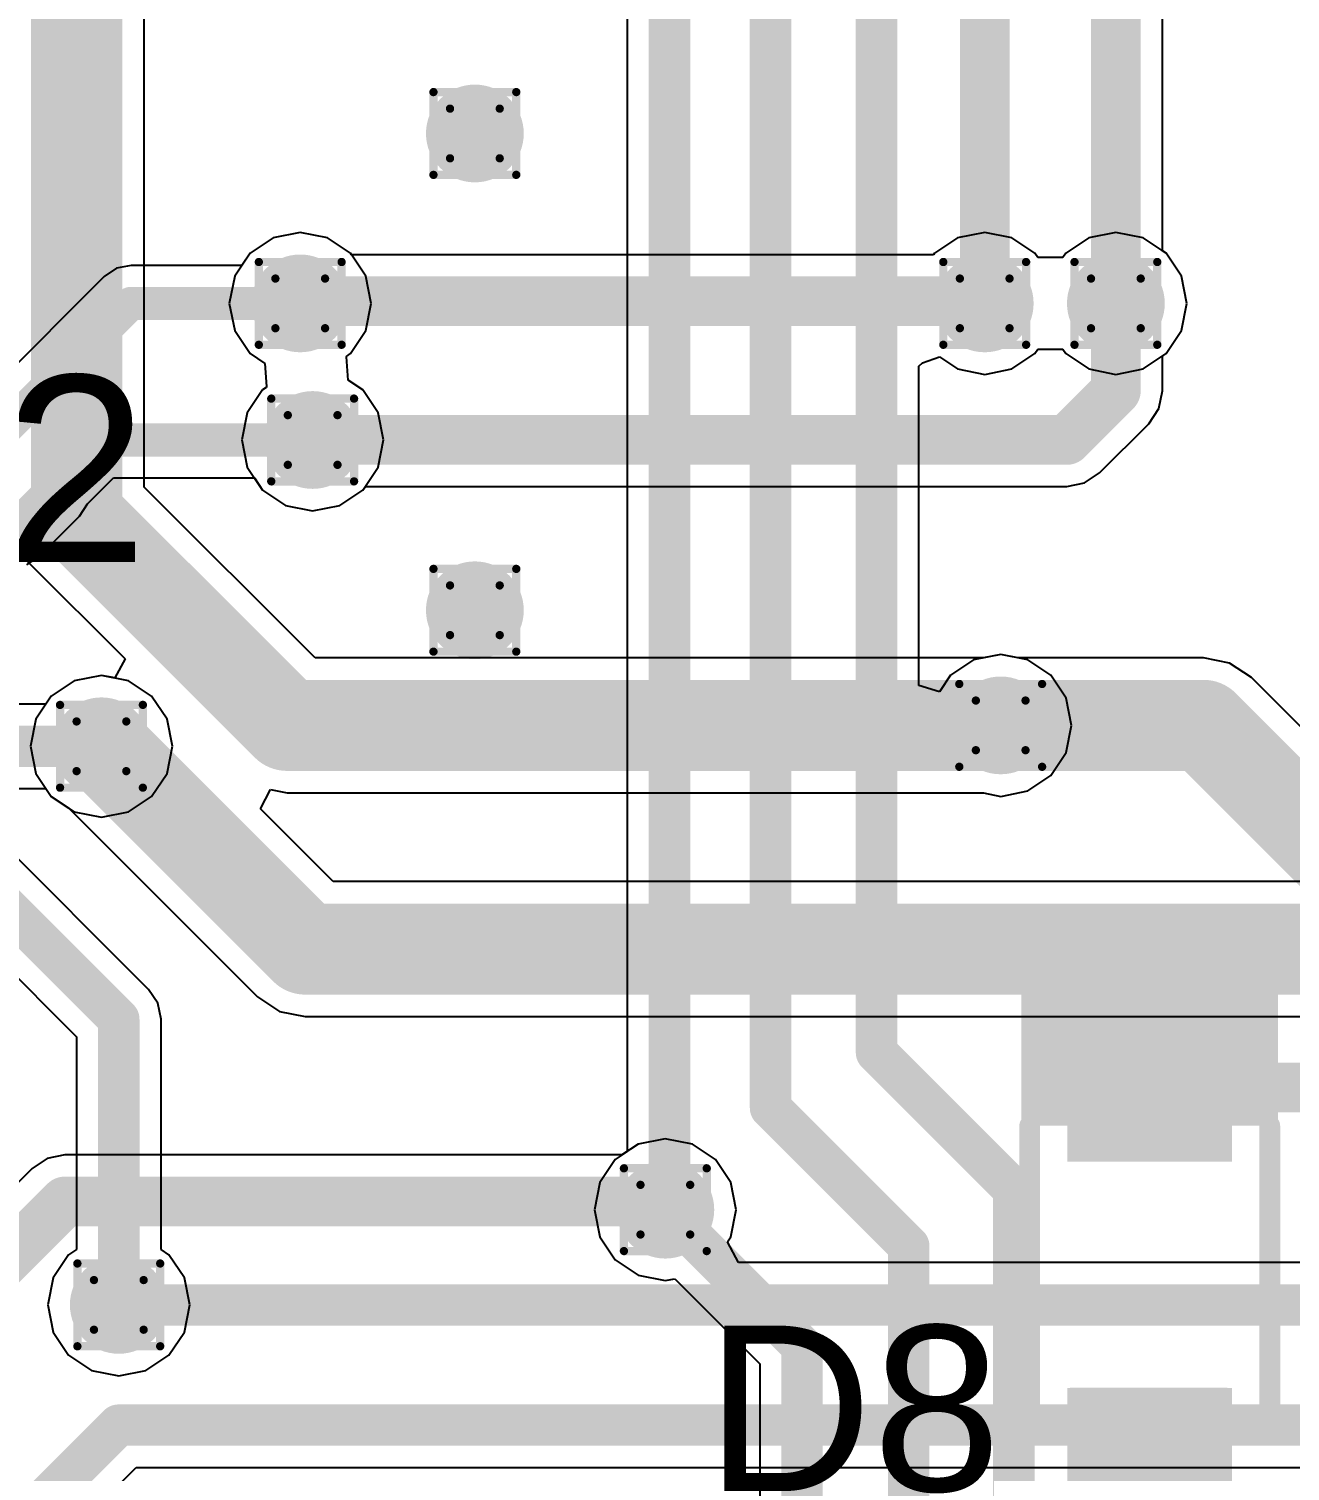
# Model space of a CAD drawing. Header units: inches. Extents: x -0.3 to 9.9, y -0.4 to 5.
# Drawn here: x 3.4143 to 3.7189, y 0.8498 to 1.1983 of the extents above; entities that cross this region are included whole.
import ezdxf

# ---------------------------------------------------------------- set-up
doc = ezdxf.new("R2010")
doc.units = ezdxf.units.IN
doc.header["$MEASUREMENT"] = 0
for name, color, linetype in [('Bottom Layer', 5, 'Continuous'), ('Bottom Solder', 6, 'Continuous'), ('Drill Drawing', 1, 'Continuous'), ('Top Layer', 1, 'Continuous'), ('Top Overlay', 2, 'Continuous'), ('Top Paste', 8, 'Continuous'), ('Top Solder', 216, 'Continuous'), ('Via Holes', 16, 'Continuous')]:
    doc.layers.add(name, color=color, linetype=linetype)
doc.styles.add('Arial', font='', dxfattribs={"height": 0.2})
doc.styles.get('Arial').set_extended_font_data('Arial')

# ---------------------------------------------------------------- blocks, each defined once
blk = doc.blocks.new('SOD_323_161')
at = {"layer": 'Top Layer'}
for points in [[(-0.02953, -0.01772), (-0.06102, -0.01772), (-0.06102, 0.01772), (-0.02953, 0.01772)], [(0.06102, -0.01772), (0.02953, -0.01772), (0.02953, 0.01772), (0.06102, 0.01772)]]:
    blk.add_hatch(color=1, dxfattribs=at).paths.add_polyline_path(points)
at = {"layer": 'Top Overlay'}
for points in [[(-0.079, 0.019), (-0.036, 0.019), (-0.036, 0.031), (-0.079, 0.031)], [(-0.079, -0.02), (-0.062, -0.02), (-0.062, 0.02), (-0.079, 0.02)], [(-0.079, -0.031), (-0.036, -0.031), (-0.036, -0.019), (-0.079, -0.019)]]:
    blk.add_hatch(color=2, dxfattribs=at).paths.add_polyline_path(points)
at = {"layer": 'Top Paste'}
for points in [[(-0.02953, -0.01772), (-0.06102, -0.01772), (-0.06102, 0.01772), (-0.02953, 0.01772)], [(0.06102, -0.01772), (0.02953, -0.01772), (0.02953, 0.01772), (0.06102, 0.01772)]]:
    blk.add_hatch(color=8, dxfattribs=at).paths.add_polyline_path(points)
at = {"layer": 'Top Solder'}
for points in [[(-0.02736, -0.01988), (-0.06319, -0.01988), (-0.06319, 0.01988), (-0.02736, 0.01988)], [(0.06319, -0.01988), (0.02736, -0.01988), (0.02736, 0.01988), (0.06319, 0.01988)]]:
    blk.add_hatch(color=216, dxfattribs=at).paths.add_polyline_path(points)
at = {"layer": 'Top Overlay'}
for points in [[(0.037, 0.029, 0.005, 0.005, 0), (-0.036, 0.029, 0.005, 0.005, 0)], [(0.037, 0.022, 0.005, 0.005, 0), (0.037, 0.029, 0.005, 0.005, 0)], [(0.037, -0.029, 0.005, 0.005, 0), (0.037, -0.022, 0.005, 0.005, 0)], [(0.037, -0.029, 0.005, 0.005, 0), (-0.036, -0.029, 0.005, 0.005, 0)]]:
    blk.add_lwpolyline(points, format="xyseb", dxfattribs=at)
for points in [[(-0.03725, 0.029, 0.0025, 0.0025, 1), (-0.03475, 0.029, 0.0025, 0.0025, 1)], [(0.03575, 0.029, 0.0025, 0.0025, 1), (0.03825, 0.029, 0.0025, 0.0025, 1)], [(0.03575, 0.029, 0.0025, 0.0025, 1), (0.03825, 0.029, 0.0025, 0.0025, 1)], [(0.03575, 0.022, 0.0025, 0.0025, 1), (0.03825, 0.022, 0.0025, 0.0025, 1)], [(0.03575, -0.022, 0.0025, 0.0025, 1), (0.03825, -0.022, 0.0025, 0.0025, 1)], [(-0.03725, -0.029, 0.0025, 0.0025, 1), (-0.03475, -0.029, 0.0025, 0.0025, 1)], [(0.03575, -0.029, 0.0025, 0.0025, 1), (0.03825, -0.029, 0.0025, 0.0025, 1)], [(0.03575, -0.029, 0.0025, 0.0025, 1), (0.03825, -0.029, 0.0025, 0.0025, 1)]]:
    blk.add_lwpolyline(points, format="xyseb", close=True, dxfattribs=at)

msp = doc.modelspace()

# ---------------------------------------------------------------- hatches: boundary and pattern name
at = {"layer": 'Bottom Layer'}
h = msp.add_hatch(color=5, dxfattribs=at)
edge = h.paths.add_edge_path()
edge.add_arc((3.522, 1.173), 0.01181, 0, 360)
h = msp.add_hatch(color=5, dxfattribs=at)
edge = h.paths.add_edge_path()
edge.add_arc((3.47982, 1.13195), 0.01181, 0, 360)
h = msp.add_hatch(color=5, dxfattribs=at)
edge = h.paths.add_edge_path()
edge.add_arc((3.64514, 1.13195), 0.01181, 0, 360)
h = msp.add_hatch(color=5, dxfattribs=at)
edge = h.paths.add_edge_path()
edge.add_arc((3.67682, 1.13195), 0.01181, 0, 360)
h = msp.add_hatch(color=5, dxfattribs=at)
edge = h.paths.add_edge_path()
edge.add_arc((3.48282, 1.09895), 0.01181, 0, 360)
h = msp.add_hatch(color=5, dxfattribs=at)
edge = h.paths.add_edge_path()
edge.add_arc((3.522, 1.05781), 0.01181, 0, 360)
h = msp.add_hatch(color=5, dxfattribs=at)
edge = h.paths.add_edge_path()
edge.add_arc((3.649, 1.03), 0.01181, 0, 360)
h = msp.add_hatch(color=5, dxfattribs=at)
edge = h.paths.add_edge_path()
edge.add_arc((3.43181, 1.02495), 0.01181, 0, 360)
h = msp.add_hatch(color=5, dxfattribs=at)
edge = h.paths.add_edge_path()
edge.add_arc((3.568, 0.913), 0.01181, 0, 360)
h = msp.add_hatch(color=5, dxfattribs=at)
edge = h.paths.add_edge_path()
edge.add_arc((3.436, 0.89), 0.01181, 0, 360)
at = {"layer": 'Bottom Solder'}
h = msp.add_hatch(color=6, dxfattribs=at)
edge = h.paths.add_edge_path()
edge.add_arc((3.522, 1.173), 0.00591, 0, 360)
h = msp.add_hatch(color=6, dxfattribs=at)
edge = h.paths.add_edge_path()
edge.add_arc((3.47982, 1.13195), 0.00591, 0, 360)
h = msp.add_hatch(color=6, dxfattribs=at)
edge = h.paths.add_edge_path()
edge.add_arc((3.64514, 1.13195), 0.00591, 0, 360)
h = msp.add_hatch(color=6, dxfattribs=at)
edge = h.paths.add_edge_path()
edge.add_arc((3.67682, 1.13195), 0.00591, 0, 360)
h = msp.add_hatch(color=6, dxfattribs=at)
edge = h.paths.add_edge_path()
edge.add_arc((3.48282, 1.09895), 0.00591, 0, 360)
h = msp.add_hatch(color=6, dxfattribs=at)
edge = h.paths.add_edge_path()
edge.add_arc((3.522, 1.05781), 0.00591, 0, 360)
h = msp.add_hatch(color=6, dxfattribs=at)
edge = h.paths.add_edge_path()
edge.add_arc((3.649, 1.03), 0.00591, 0, 360)
h = msp.add_hatch(color=6, dxfattribs=at)
edge = h.paths.add_edge_path()
edge.add_arc((3.43181, 1.02495), 0.00591, 0, 360)
h = msp.add_hatch(color=6, dxfattribs=at)
edge = h.paths.add_edge_path()
edge.add_arc((3.568, 0.913), 0.00591, 0, 360)
h = msp.add_hatch(color=6, dxfattribs=at)
edge = h.paths.add_edge_path()
edge.add_arc((3.436, 0.89), 0.00591, 0, 360)
at = {"layer": 'Top Layer'}
h = msp.add_hatch(color=1, dxfattribs=at)
edge = h.paths.add_edge_path()
edge.add_arc((3.522, 1.173), 0.01181, 0, 360)
h = msp.add_hatch(color=1, dxfattribs=at)
edge = h.paths.add_edge_path()
edge.add_arc((3.47982, 1.13195), 0.01181, 0, 360)
h = msp.add_hatch(color=1, dxfattribs=at)
edge = h.paths.add_edge_path()
edge.add_arc((3.64514, 1.13195), 0.01181, 0, 360)
h = msp.add_hatch(color=1, dxfattribs=at)
edge = h.paths.add_edge_path()
edge.add_arc((3.67682, 1.13195), 0.01181, 0, 360)
h = msp.add_hatch(color=1, dxfattribs=at)
edge = h.paths.add_edge_path()
edge.add_arc((3.48282, 1.09895), 0.01181, 0, 360)
h = msp.add_hatch(color=1, dxfattribs=at)
edge = h.paths.add_edge_path()
edge.add_arc((3.522, 1.05781), 0.01181, 0, 360)
h = msp.add_hatch(color=1, dxfattribs=at)
edge = h.paths.add_edge_path()
edge.add_arc((3.649, 1.03), 0.01181, 0, 360)
h = msp.add_hatch(color=1, dxfattribs=at)
edge = h.paths.add_edge_path()
edge.add_arc((3.43181, 1.02495), 0.01181, 0, 360)
h = msp.add_hatch(color=1, dxfattribs=at)
edge = h.paths.add_edge_path()
edge.add_arc((3.568, 0.913), 0.01181, 0, 360)
h = msp.add_hatch(color=1, dxfattribs=at)
edge = h.paths.add_edge_path()
edge.add_arc((3.436, 0.89), 0.01181, 0, 360)
msp.add_hatch(color=1, dxfattribs=at).paths.add_polyline_path([(3.66577, 0.789), (3.70377, 0.789), (3.70377, 0.87), (3.66577, 0.87)])
at = {"layer": 'Top Solder'}
h = msp.add_hatch(color=216, dxfattribs=at)
edge = h.paths.add_edge_path()
edge.add_arc((3.522, 1.173), 0.00591, 0, 360)
h = msp.add_hatch(color=216, dxfattribs=at)
edge = h.paths.add_edge_path()
edge.add_arc((3.47982, 1.13195), 0.00591, 0, 360)
h = msp.add_hatch(color=216, dxfattribs=at)
edge = h.paths.add_edge_path()
edge.add_arc((3.64514, 1.13195), 0.00591, 0, 360)
h = msp.add_hatch(color=216, dxfattribs=at)
edge = h.paths.add_edge_path()
edge.add_arc((3.67682, 1.13195), 0.00591, 0, 360)
h = msp.add_hatch(color=216, dxfattribs=at)
edge = h.paths.add_edge_path()
edge.add_arc((3.48282, 1.09895), 0.00591, 0, 360)
h = msp.add_hatch(color=216, dxfattribs=at)
edge = h.paths.add_edge_path()
edge.add_arc((3.522, 1.05781), 0.00591, 0, 360)
h = msp.add_hatch(color=216, dxfattribs=at)
edge = h.paths.add_edge_path()
edge.add_arc((3.649, 1.03), 0.00591, 0, 360)
h = msp.add_hatch(color=216, dxfattribs=at)
edge = h.paths.add_edge_path()
edge.add_arc((3.43181, 1.02495), 0.00591, 0, 360)
h = msp.add_hatch(color=216, dxfattribs=at)
edge = h.paths.add_edge_path()
edge.add_arc((3.568, 0.913), 0.00591, 0, 360)
h = msp.add_hatch(color=216, dxfattribs=at)
edge = h.paths.add_edge_path()
edge.add_arc((3.436, 0.89), 0.00591, 0, 360)
at = {"layer": 'Via Holes'}
h = msp.add_hatch(color=7, dxfattribs=at)
edge = h.paths.add_edge_path()
edge.add_arc((3.522, 1.173), 0.00591, 0, 360)
h = msp.add_hatch(color=7, dxfattribs=at)
edge = h.paths.add_edge_path()
edge.add_arc((3.47982, 1.13195), 0.00591, 0, 360)
h = msp.add_hatch(color=7, dxfattribs=at)
edge = h.paths.add_edge_path()
edge.add_arc((3.64514, 1.13195), 0.00591, 0, 360)
h = msp.add_hatch(color=7, dxfattribs=at)
edge = h.paths.add_edge_path()
edge.add_arc((3.67682, 1.13195), 0.00591, 0, 360)
h = msp.add_hatch(color=7, dxfattribs=at)
edge = h.paths.add_edge_path()
edge.add_arc((3.48282, 1.09895), 0.00591, 0, 360)
h = msp.add_hatch(color=7, dxfattribs=at)
edge = h.paths.add_edge_path()
edge.add_arc((3.522, 1.05781), 0.00591, 0, 360)
h = msp.add_hatch(color=7, dxfattribs=at)
edge = h.paths.add_edge_path()
edge.add_arc((3.649, 1.03), 0.00591, 0, 360)
h = msp.add_hatch(color=7, dxfattribs=at)
edge = h.paths.add_edge_path()
edge.add_arc((3.43181, 1.02495), 0.00591, 0, 360)
h = msp.add_hatch(color=7, dxfattribs=at)
edge = h.paths.add_edge_path()
edge.add_arc((3.568, 0.913), 0.00591, 0, 360)
h = msp.add_hatch(color=7, dxfattribs=at)
edge = h.paths.add_edge_path()
edge.add_arc((3.436, 0.89), 0.00591, 0, 360)

# ---------------------------------------------------------------- linework, layer by layer
at = {"layer": 'Bottom Layer'}
for p, q in [((3.44214, 1.08757), (3.44214, 1.22567)), ((3.47326, 1.14778), (3.4677, 1.14407)), ((3.47982, 1.14909), (3.47326, 1.14778)), ((3.48638, 1.14778), (3.47982, 1.14909)), ((3.49194, 1.14407), (3.48638, 1.14778)), ((3.63858, 1.14778), (3.63302, 1.14407)), ((3.64514, 1.14909), (3.63858, 1.14778)), ((3.6517, 1.14778), (3.64514, 1.14909)), ((3.65726, 1.14407), (3.6517, 1.14778)), ((3.67026, 1.14778), (3.6647, 1.14407)), ((3.67682, 1.14909), (3.67026, 1.14778)), ((3.68338, 1.14778), (3.67682, 1.14909)), ((3.68894, 1.14407), (3.68338, 1.14778)), ((3.4677, 1.14407), (3.46399, 1.13851)), ((3.49221, 1.14366), (3.49194, 1.14407)), ((3.63275, 1.14366), (3.49221, 1.14366)), ((3.63302, 1.14407), (3.63275, 1.14366)), ((3.65797, 1.143), (3.65726, 1.14407)), ((3.66399, 1.143), (3.65797, 1.143)), ((3.6647, 1.14407), (3.66399, 1.143)), ((3.69266, 1.13851), (3.68894, 1.14407)), ((3.46399, 1.13851), (3.46268, 1.13195)), ((3.69396, 1.13195), (3.69266, 1.13851)), ((3.46268, 1.13195), (3.46399, 1.12539)), ((3.69266, 1.12539), (3.69396, 1.13195)), ((3.46399, 1.12539), (3.4677, 1.11983)), ((3.68894, 1.11983), (3.69266, 1.12539)), ((3.4677, 1.11983), (3.47126, 1.11745)), ((3.68804, 1.11922), (3.68894, 1.11983)), ((3.68804, 1.11082), (3.68804, 1.11922)), ((3.47126, 1.11745), (3.47167, 1.11185)), ((3.4716, 1.11167), (3.4707, 1.11107)), ((3.47167, 1.11185), (3.4716, 1.11167)), ((3.4707, 1.11107), (3.46699, 1.10551)), ((3.68718, 1.10653), (3.68804, 1.11082)), ((3.68804, 1.11082), (3.68804, 1.11082)), ((3.46699, 1.10551), (3.46568, 1.09895)), ((3.68475, 1.10289), (3.68718, 1.10653)), ((3.67288, 1.09102), (3.68475, 1.10289)), ((3.68475, 1.10289), (3.68475, 1.10289)), ((3.46568, 1.09895), (3.46699, 1.09239)), ((3.46699, 1.09239), (3.4707, 1.08683)), ((3.66924, 1.08859), (3.67288, 1.09102)), ((3.48339, 1.04631), (3.44214, 1.08757)), ((3.49494, 1.08683), (3.49555, 1.08773)), ((3.49555, 1.08773), (3.66495, 1.08773)), ((3.66495, 1.08773), (3.66924, 1.08859)), ((3.66495, 1.08773), (3.66495, 1.08773)), ((3.4707, 1.08683), (3.47626, 1.08311)), ((3.48938, 1.08311), (3.49494, 1.08683)), ((3.47626, 1.08311), (3.48282, 1.08181)), ((3.48282, 1.08181), (3.48938, 1.08311)), ((3.41075, 1.07457), (3.41429, 1.06928)), ((3.41429, 1.06928), (3.43751, 1.04605)), ((3.43751, 1.04605), (3.43505, 1.04145)), ((3.64484, 1.04631), (3.48339, 1.04631)), ((3.649, 1.04714), (3.64484, 1.04631)), ((3.65556, 1.04584), (3.649, 1.04714)), ((3.66112, 1.04212), (3.65556, 1.04584)), ((3.43181, 1.04209), (3.42525, 1.04078)), ((3.43505, 1.04145), (3.43181, 1.04209)), ((3.66484, 1.03656), (3.66112, 1.04212)), ((3.42525, 1.04078), (3.41969, 1.03707)), ((3.41969, 1.03707), (3.41598, 1.03151)), ((3.66614, 1.03), (3.66484, 1.03656)), ((3.41598, 1.03151), (3.41467, 1.02495)), ((3.66484, 1.02344), (3.66614, 1.03)), ((3.41467, 1.02495), (3.41598, 1.01839)), ((3.66112, 1.01788), (3.66484, 1.02344)), ((3.41598, 1.01839), (3.41969, 1.01283)), ((3.65556, 1.01416), (3.66112, 1.01788)), ((3.4702, 1.00987), (3.47267, 1.01448)), ((3.47267, 1.01448), (3.47663, 1.01369)), ((3.649, 1.01286), (3.65556, 1.01416)), ((3.41969, 1.01283), (3.42394, 1.00999)), ((3.47663, 1.01369), (3.64484, 1.01369)), ((3.64484, 1.01369), (3.649, 1.01286)), ((3.42394, 1.00999), (3.46952, 0.96441)), ((3.48781, 0.99226), (3.4702, 1.00987)), ((3.81419, 0.99226), (3.48781, 0.99226)), ((3.46952, 0.96441), (3.47481, 0.96088)), ((3.47481, 0.96088), (3.48105, 0.95964)), ((3.48105, 0.95964), (3.82095, 0.95964)), ((3.56144, 0.92884), (3.55752, 0.92622)), ((3.568, 0.93014), (3.56144, 0.92884)), ((3.57456, 0.92884), (3.568, 0.93014)), ((3.58012, 0.92512), (3.57456, 0.92884)), ((3.41871, 0.92536), (3.41507, 0.92293)), ((3.423, 0.92622), (3.41871, 0.92536)), ((3.55752, 0.92622), (3.423, 0.92622)), ((3.423, 0.92622), (3.423, 0.92622)), ((3.58384, 0.91956), (3.58012, 0.92512)), ((3.41507, 0.92293), (3.37807, 0.88593)), ((3.58514, 0.913), (3.58384, 0.91956)), ((3.58384, 0.90644), (3.58514, 0.913)), ((3.583, 0.9052), (3.58384, 0.90644)), ((3.58568, 0.9002), (3.583, 0.9052)), ((3.78978, 0.9002), (3.58568, 0.9002)), ((3.4162, 0.82678), (3.44017, 0.85075)), ((3.44017, 0.85075), (3.76542, 0.85075))]:
    msp.add_line(p, q, dxfattribs=at)
for points in [[(3.42582, 1.08081, 0.022, 0.022, 0), (3.42582, 1.55751, 0.022, 0.022, 0)], [(3.47982, 1.13295, 0.012, 0.012, 0), (3.48032, 1.13245, 0.012, 0.012, 0)], [(3.48032, 1.13245, 0.012, 0.012, 0), (3.64464, 1.13245, 0.012, 0.012, 0)], [(3.64464, 1.13245, 0.012, 0.012, 0), (3.64514, 1.13195, 0.012, 0.012, 0)], [(3.67682, 1.11082, 0.012, 0.012, 0), (3.67682, 1.13195, 0.012, 0.012, 0)], [(3.66495, 1.09895, 0.012, 0.012, 0), (3.67682, 1.11082, 0.012, 0.012, 0)], [(3.48282, 1.09895, 0.012, 0.012, 0), (3.66495, 1.09895, 0.012, 0.012, 0)], [(3.42582, 1.08081, 0.022, 0.022, 0), (3.47663, 1.03, 0.022, 0.022, 0)], [(3.47663, 1.03, 0.022, 0.022, 0), (3.649, 1.03, 0.022, 0.022, 0)], [(3.4315, 1.0255, 0.022, 0.022, 0), (3.48105, 0.97595, 0.022, 0.022, 0)], [(3.48105, 0.97595, 0.022, 0.022, 0), (3.82095, 0.97595, 0.022, 0.022, 0)], [(3.386, 0.878, 0.012, 0.012, 0), (3.423, 0.915, 0.012, 0.012, 0)], [(3.423, 0.915, 0.012, 0.012, 0), (3.566, 0.915, 0.012, 0.012, 0)], [(3.566, 0.915, 0.012, 0.012, 0), (3.568, 0.913, 0.012, 0.012, 0)], [(3.436, 0.89, 0.01, 0.01, 0), (3.794, 0.89, 0.01, 0.01, 0)], [(3.406, 0.831, 0.01, 0.01, 0), (3.43595, 0.86095, 0.01, 0.01, 0)], [(3.43595, 0.86095, 0.01, 0.01, 0), (3.77882, 0.86095, 0.01, 0.01, 0)]]:
    msp.add_lwpolyline(points, format="xyseb", dxfattribs=at)
for points in [[(3.47682, 1.13295, 0.006, 0.006, 1), (3.48282, 1.13295, 0.006, 0.006, 1)], [(3.47732, 1.13245, 0.006, 0.006, 1), (3.48332, 1.13245, 0.006, 0.006, 1)], [(3.47732, 1.13245, 0.006, 0.006, 1), (3.48332, 1.13245, 0.006, 0.006, 1)], [(3.64164, 1.13245, 0.006, 0.006, 1), (3.64764, 1.13245, 0.006, 0.006, 1)], [(3.64164, 1.13245, 0.006, 0.006, 1), (3.64764, 1.13245, 0.006, 0.006, 1)], [(3.64214, 1.13195, 0.006, 0.006, 1), (3.64814, 1.13195, 0.006, 0.006, 1)], [(3.67382, 1.13195, 0.006, 0.006, 1), (3.67982, 1.13195, 0.006, 0.006, 1)], [(3.67382, 1.11082, 0.006, 0.006, 1), (3.67982, 1.11082, 0.006, 0.006, 1)], [(3.67382, 1.11082, 0.006, 0.006, 1), (3.67982, 1.11082, 0.006, 0.006, 1)], [(3.47982, 1.09895, 0.006, 0.006, 1), (3.48582, 1.09895, 0.006, 0.006, 1)], [(3.66195, 1.09895, 0.006, 0.006, 1), (3.66795, 1.09895, 0.006, 0.006, 1)], [(3.66195, 1.09895, 0.006, 0.006, 1), (3.66795, 1.09895, 0.006, 0.006, 1)], [(3.42032, 1.08081, 0.011, 0.011, 1), (3.43132, 1.08081, 0.011, 0.011, 1)], [(3.42032, 1.08081, 0.011, 0.011, 1), (3.43132, 1.08081, 0.011, 0.011, 1)], [(3.47113, 1.03, 0.011, 0.011, 1), (3.48213, 1.03, 0.011, 0.011, 1)], [(3.47113, 1.03, 0.011, 0.011, 1), (3.48213, 1.03, 0.011, 0.011, 1)], [(3.6435, 1.03, 0.011, 0.011, 1), (3.6545, 1.03, 0.011, 0.011, 1)], [(3.426, 1.0255, 0.011, 0.011, 1), (3.437, 1.0255, 0.011, 0.011, 1)], [(3.47555, 0.97595, 0.011, 0.011, 1), (3.48655, 0.97595, 0.011, 0.011, 1)], [(3.47555, 0.97595, 0.011, 0.011, 1), (3.48655, 0.97595, 0.011, 0.011, 1)], [(3.42, 0.915, 0.006, 0.006, 1), (3.426, 0.915, 0.006, 0.006, 1)], [(3.42, 0.915, 0.006, 0.006, 1), (3.426, 0.915, 0.006, 0.006, 1)], [(3.563, 0.915, 0.006, 0.006, 1), (3.569, 0.915, 0.006, 0.006, 1)], [(3.563, 0.915, 0.006, 0.006, 1), (3.569, 0.915, 0.006, 0.006, 1)], [(3.565, 0.913, 0.006, 0.006, 1), (3.571, 0.913, 0.006, 0.006, 1)], [(3.4335, 0.89, 0.005, 0.005, 1), (3.4385, 0.89, 0.005, 0.005, 1)], [(3.43345, 0.86095, 0.005, 0.005, 1), (3.43845, 0.86095, 0.005, 0.005, 1)], [(3.43345, 0.86095, 0.005, 0.005, 1), (3.43845, 0.86095, 0.005, 0.005, 1)]]:
    msp.add_lwpolyline(points, format="xyseb", close=True, dxfattribs=at)
at = {"layer": 'Drill Drawing'}
for points in [[(3.512, 1.183, 0.002, 0.002, 0), (3.532, 1.183, 0.002, 0.002, 0)], [(3.512, 1.163, 0.002, 0.002, 0), (3.512, 1.183, 0.002, 0.002, 0)], [(3.532, 1.163, 0.002, 0.002, 0), (3.532, 1.183, 0.002, 0.002, 0)], [(3.516, 1.179, 0.002, 0.002, 0), (3.528, 1.179, 0.002, 0.002, 0)], [(3.516, 1.167, 0.002, 0.002, 0), (3.516, 1.179, 0.002, 0.002, 0)], [(3.528, 1.167, 0.002, 0.002, 0), (3.528, 1.179, 0.002, 0.002, 0)], [(3.516, 1.167, 0.002, 0.002, 0), (3.528, 1.167, 0.002, 0.002, 0)], [(3.512, 1.163, 0.002, 0.002, 0), (3.532, 1.163, 0.002, 0.002, 0)], [(3.46982, 1.14195, 0.002, 0.002, 0), (3.48982, 1.14195, 0.002, 0.002, 0)], [(3.46982, 1.12195, 0.002, 0.002, 0), (3.46982, 1.14195, 0.002, 0.002, 0)], [(3.48982, 1.12195, 0.002, 0.002, 0), (3.48982, 1.14195, 0.002, 0.002, 0)], [(3.63514, 1.14195, 0.002, 0.002, 0), (3.65514, 1.14195, 0.002, 0.002, 0)], [(3.63514, 1.12195, 0.002, 0.002, 0), (3.63514, 1.14195, 0.002, 0.002, 0)], [(3.65514, 1.12195, 0.002, 0.002, 0), (3.65514, 1.14195, 0.002, 0.002, 0)], [(3.66682, 1.14195, 0.002, 0.002, 0), (3.68682, 1.14195, 0.002, 0.002, 0)], [(3.66682, 1.12195, 0.002, 0.002, 0), (3.66682, 1.14195, 0.002, 0.002, 0)], [(3.68682, 1.12195, 0.002, 0.002, 0), (3.68682, 1.14195, 0.002, 0.002, 0)], [(3.47382, 1.13795, 0.002, 0.002, 0), (3.48582, 1.13795, 0.002, 0.002, 0)], [(3.47382, 1.12595, 0.002, 0.002, 0), (3.47382, 1.13795, 0.002, 0.002, 0)], [(3.48582, 1.12595, 0.002, 0.002, 0), (3.48582, 1.13795, 0.002, 0.002, 0)], [(3.63914, 1.13795, 0.002, 0.002, 0), (3.65114, 1.13795, 0.002, 0.002, 0)], [(3.63914, 1.12595, 0.002, 0.002, 0), (3.63914, 1.13795, 0.002, 0.002, 0)], [(3.65114, 1.12595, 0.002, 0.002, 0), (3.65114, 1.13795, 0.002, 0.002, 0)], [(3.67082, 1.13795, 0.002, 0.002, 0), (3.68282, 1.13795, 0.002, 0.002, 0)], [(3.67082, 1.12595, 0.002, 0.002, 0), (3.67082, 1.13795, 0.002, 0.002, 0)], [(3.68282, 1.12595, 0.002, 0.002, 0), (3.68282, 1.13795, 0.002, 0.002, 0)], [(3.47382, 1.12595, 0.002, 0.002, 0), (3.48582, 1.12595, 0.002, 0.002, 0)], [(3.63914, 1.12595, 0.002, 0.002, 0), (3.65114, 1.12595, 0.002, 0.002, 0)], [(3.67082, 1.12595, 0.002, 0.002, 0), (3.68282, 1.12595, 0.002, 0.002, 0)], [(3.46982, 1.12195, 0.002, 0.002, 0), (3.48982, 1.12195, 0.002, 0.002, 0)], [(3.63514, 1.12195, 0.002, 0.002, 0), (3.65514, 1.12195, 0.002, 0.002, 0)], [(3.66682, 1.12195, 0.002, 0.002, 0), (3.68682, 1.12195, 0.002, 0.002, 0)], [(3.47282, 1.10895, 0.002, 0.002, 0), (3.49282, 1.10895, 0.002, 0.002, 0)], [(3.47282, 1.08895, 0.002, 0.002, 0), (3.47282, 1.10895, 0.002, 0.002, 0)], [(3.49282, 1.08895, 0.002, 0.002, 0), (3.49282, 1.10895, 0.002, 0.002, 0)], [(3.47682, 1.10495, 0.002, 0.002, 0), (3.48882, 1.10495, 0.002, 0.002, 0)], [(3.47682, 1.09295, 0.002, 0.002, 0), (3.47682, 1.10495, 0.002, 0.002, 0)], [(3.48882, 1.09295, 0.002, 0.002, 0), (3.48882, 1.10495, 0.002, 0.002, 0)], [(3.47682, 1.09295, 0.002, 0.002, 0), (3.48882, 1.09295, 0.002, 0.002, 0)], [(3.47282, 1.08895, 0.002, 0.002, 0), (3.49282, 1.08895, 0.002, 0.002, 0)], [(3.512, 1.06781, 0.002, 0.002, 0), (3.532, 1.06781, 0.002, 0.002, 0)], [(3.512, 1.04781, 0.002, 0.002, 0), (3.512, 1.06781, 0.002, 0.002, 0)], [(3.532, 1.04781, 0.002, 0.002, 0), (3.532, 1.06781, 0.002, 0.002, 0)], [(3.516, 1.06381, 0.002, 0.002, 0), (3.528, 1.06381, 0.002, 0.002, 0)], [(3.516, 1.05181, 0.002, 0.002, 0), (3.516, 1.06381, 0.002, 0.002, 0)], [(3.528, 1.05181, 0.002, 0.002, 0), (3.528, 1.06381, 0.002, 0.002, 0)], [(3.516, 1.05181, 0.002, 0.002, 0), (3.528, 1.05181, 0.002, 0.002, 0)], [(3.512, 1.04781, 0.002, 0.002, 0), (3.532, 1.04781, 0.002, 0.002, 0)], [(3.639, 1.04, 0.002, 0.002, 0), (3.659, 1.04, 0.002, 0.002, 0)], [(3.639, 1.02, 0.002, 0.002, 0), (3.639, 1.04, 0.002, 0.002, 0)], [(3.659, 1.02, 0.002, 0.002, 0), (3.659, 1.04, 0.002, 0.002, 0)], [(3.42181, 1.03495, 0.002, 0.002, 0), (3.44181, 1.03495, 0.002, 0.002, 0)], [(3.42181, 1.01495, 0.002, 0.002, 0), (3.42181, 1.03495, 0.002, 0.002, 0)], [(3.44181, 1.01495, 0.002, 0.002, 0), (3.44181, 1.03495, 0.002, 0.002, 0)], [(3.643, 1.036, 0.002, 0.002, 0), (3.655, 1.036, 0.002, 0.002, 0)], [(3.643, 1.024, 0.002, 0.002, 0), (3.643, 1.036, 0.002, 0.002, 0)], [(3.655, 1.024, 0.002, 0.002, 0), (3.655, 1.036, 0.002, 0.002, 0)], [(3.42581, 1.03095, 0.002, 0.002, 0), (3.43781, 1.03095, 0.002, 0.002, 0)], [(3.42581, 1.01895, 0.002, 0.002, 0), (3.42581, 1.03095, 0.002, 0.002, 0)], [(3.43781, 1.01895, 0.002, 0.002, 0), (3.43781, 1.03095, 0.002, 0.002, 0)], [(3.643, 1.024, 0.002, 0.002, 0), (3.655, 1.024, 0.002, 0.002, 0)], [(3.639, 1.02, 0.002, 0.002, 0), (3.659, 1.02, 0.002, 0.002, 0)], [(3.42581, 1.01895, 0.002, 0.002, 0), (3.43781, 1.01895, 0.002, 0.002, 0)], [(3.42181, 1.01495, 0.002, 0.002, 0), (3.44181, 1.01495, 0.002, 0.002, 0)], [(3.558, 0.923, 0.002, 0.002, 0), (3.578, 0.923, 0.002, 0.002, 0)], [(3.558, 0.903, 0.002, 0.002, 0), (3.558, 0.923, 0.002, 0.002, 0)], [(3.578, 0.903, 0.002, 0.002, 0), (3.578, 0.923, 0.002, 0.002, 0)], [(3.562, 0.919, 0.002, 0.002, 0), (3.574, 0.919, 0.002, 0.002, 0)], [(3.562, 0.907, 0.002, 0.002, 0), (3.562, 0.919, 0.002, 0.002, 0)], [(3.574, 0.907, 0.002, 0.002, 0), (3.574, 0.919, 0.002, 0.002, 0)], [(3.562, 0.907, 0.002, 0.002, 0), (3.574, 0.907, 0.002, 0.002, 0)], [(3.558, 0.903, 0.002, 0.002, 0), (3.578, 0.903, 0.002, 0.002, 0)], [(3.426, 0.9, 0.002, 0.002, 0), (3.446, 0.9, 0.002, 0.002, 0)], [(3.426, 0.88, 0.002, 0.002, 0), (3.426, 0.9, 0.002, 0.002, 0)], [(3.446, 0.88, 0.002, 0.002, 0), (3.446, 0.9, 0.002, 0.002, 0)], [(3.43, 0.896, 0.002, 0.002, 0), (3.442, 0.896, 0.002, 0.002, 0)], [(3.43, 0.884, 0.002, 0.002, 0), (3.43, 0.896, 0.002, 0.002, 0)], [(3.442, 0.884, 0.002, 0.002, 0), (3.442, 0.896, 0.002, 0.002, 0)], [(3.43, 0.884, 0.002, 0.002, 0), (3.442, 0.884, 0.002, 0.002, 0)], [(3.426, 0.88, 0.002, 0.002, 0), (3.446, 0.88, 0.002, 0.002, 0)]]:
    msp.add_lwpolyline(points, format="xyseb", dxfattribs=at)
for points in [[(3.5115, 1.183, 0.001, 0.001, 1), (3.5125, 1.183, 0.001, 0.001, 1)], [(3.5115, 1.183, 0.001, 0.001, 1), (3.5125, 1.183, 0.001, 0.001, 1)], [(3.5315, 1.183, 0.001, 0.001, 1), (3.5325, 1.183, 0.001, 0.001, 1)], [(3.5315, 1.183, 0.001, 0.001, 1), (3.5325, 1.183, 0.001, 0.001, 1)], [(3.5155, 1.179, 0.001, 0.001, 1), (3.5165, 1.179, 0.001, 0.001, 1)], [(3.5155, 1.179, 0.001, 0.001, 1), (3.5165, 1.179, 0.001, 0.001, 1)], [(3.5275, 1.179, 0.001, 0.001, 1), (3.5285, 1.179, 0.001, 0.001, 1)], [(3.5275, 1.179, 0.001, 0.001, 1), (3.5285, 1.179, 0.001, 0.001, 1)], [(3.5155, 1.167, 0.001, 0.001, 1), (3.5165, 1.167, 0.001, 0.001, 1)], [(3.5155, 1.167, 0.001, 0.001, 1), (3.5165, 1.167, 0.001, 0.001, 1)], [(3.5275, 1.167, 0.001, 0.001, 1), (3.5285, 1.167, 0.001, 0.001, 1)], [(3.5275, 1.167, 0.001, 0.001, 1), (3.5285, 1.167, 0.001, 0.001, 1)], [(3.5115, 1.163, 0.001, 0.001, 1), (3.5125, 1.163, 0.001, 0.001, 1)], [(3.5115, 1.163, 0.001, 0.001, 1), (3.5125, 1.163, 0.001, 0.001, 1)], [(3.5315, 1.163, 0.001, 0.001, 1), (3.5325, 1.163, 0.001, 0.001, 1)], [(3.5315, 1.163, 0.001, 0.001, 1), (3.5325, 1.163, 0.001, 0.001, 1)], [(3.46932, 1.14195, 0.001, 0.001, 1), (3.47032, 1.14195, 0.001, 0.001, 1)], [(3.46932, 1.14195, 0.001, 0.001, 1), (3.47032, 1.14195, 0.001, 0.001, 1)], [(3.48932, 1.14195, 0.001, 0.001, 1), (3.49032, 1.14195, 0.001, 0.001, 1)], [(3.48932, 1.14195, 0.001, 0.001, 1), (3.49032, 1.14195, 0.001, 0.001, 1)], [(3.63464, 1.14195, 0.001, 0.001, 1), (3.63564, 1.14195, 0.001, 0.001, 1)], [(3.63464, 1.14195, 0.001, 0.001, 1), (3.63564, 1.14195, 0.001, 0.001, 1)], [(3.65464, 1.14195, 0.001, 0.001, 1), (3.65564, 1.14195, 0.001, 0.001, 1)], [(3.65464, 1.14195, 0.001, 0.001, 1), (3.65564, 1.14195, 0.001, 0.001, 1)], [(3.66632, 1.14195, 0.001, 0.001, 1), (3.66732, 1.14195, 0.001, 0.001, 1)], [(3.66632, 1.14195, 0.001, 0.001, 1), (3.66732, 1.14195, 0.001, 0.001, 1)], [(3.68632, 1.14195, 0.001, 0.001, 1), (3.68732, 1.14195, 0.001, 0.001, 1)], [(3.68632, 1.14195, 0.001, 0.001, 1), (3.68732, 1.14195, 0.001, 0.001, 1)], [(3.47332, 1.13795, 0.001, 0.001, 1), (3.47432, 1.13795, 0.001, 0.001, 1)], [(3.47332, 1.13795, 0.001, 0.001, 1), (3.47432, 1.13795, 0.001, 0.001, 1)], [(3.48532, 1.13795, 0.001, 0.001, 1), (3.48632, 1.13795, 0.001, 0.001, 1)], [(3.48532, 1.13795, 0.001, 0.001, 1), (3.48632, 1.13795, 0.001, 0.001, 1)], [(3.63864, 1.13795, 0.001, 0.001, 1), (3.63964, 1.13795, 0.001, 0.001, 1)], [(3.63864, 1.13795, 0.001, 0.001, 1), (3.63964, 1.13795, 0.001, 0.001, 1)], [(3.65064, 1.13795, 0.001, 0.001, 1), (3.65164, 1.13795, 0.001, 0.001, 1)], [(3.65064, 1.13795, 0.001, 0.001, 1), (3.65164, 1.13795, 0.001, 0.001, 1)], [(3.67032, 1.13795, 0.001, 0.001, 1), (3.67132, 1.13795, 0.001, 0.001, 1)], [(3.67032, 1.13795, 0.001, 0.001, 1), (3.67132, 1.13795, 0.001, 0.001, 1)], [(3.68232, 1.13795, 0.001, 0.001, 1), (3.68332, 1.13795, 0.001, 0.001, 1)], [(3.68232, 1.13795, 0.001, 0.001, 1), (3.68332, 1.13795, 0.001, 0.001, 1)], [(3.47332, 1.12595, 0.001, 0.001, 1), (3.47432, 1.12595, 0.001, 0.001, 1)], [(3.47332, 1.12595, 0.001, 0.001, 1), (3.47432, 1.12595, 0.001, 0.001, 1)], [(3.48532, 1.12595, 0.001, 0.001, 1), (3.48632, 1.12595, 0.001, 0.001, 1)], [(3.48532, 1.12595, 0.001, 0.001, 1), (3.48632, 1.12595, 0.001, 0.001, 1)], [(3.63864, 1.12595, 0.001, 0.001, 1), (3.63964, 1.12595, 0.001, 0.001, 1)], [(3.63864, 1.12595, 0.001, 0.001, 1), (3.63964, 1.12595, 0.001, 0.001, 1)], [(3.65064, 1.12595, 0.001, 0.001, 1), (3.65164, 1.12595, 0.001, 0.001, 1)], [(3.65064, 1.12595, 0.001, 0.001, 1), (3.65164, 1.12595, 0.001, 0.001, 1)], [(3.67032, 1.12595, 0.001, 0.001, 1), (3.67132, 1.12595, 0.001, 0.001, 1)], [(3.67032, 1.12595, 0.001, 0.001, 1), (3.67132, 1.12595, 0.001, 0.001, 1)], [(3.68232, 1.12595, 0.001, 0.001, 1), (3.68332, 1.12595, 0.001, 0.001, 1)], [(3.68232, 1.12595, 0.001, 0.001, 1), (3.68332, 1.12595, 0.001, 0.001, 1)], [(3.46932, 1.12195, 0.001, 0.001, 1), (3.47032, 1.12195, 0.001, 0.001, 1)], [(3.46932, 1.12195, 0.001, 0.001, 1), (3.47032, 1.12195, 0.001, 0.001, 1)], [(3.48932, 1.12195, 0.001, 0.001, 1), (3.49032, 1.12195, 0.001, 0.001, 1)], [(3.48932, 1.12195, 0.001, 0.001, 1), (3.49032, 1.12195, 0.001, 0.001, 1)], [(3.63464, 1.12195, 0.001, 0.001, 1), (3.63564, 1.12195, 0.001, 0.001, 1)], [(3.63464, 1.12195, 0.001, 0.001, 1), (3.63564, 1.12195, 0.001, 0.001, 1)], [(3.65464, 1.12195, 0.001, 0.001, 1), (3.65564, 1.12195, 0.001, 0.001, 1)], [(3.65464, 1.12195, 0.001, 0.001, 1), (3.65564, 1.12195, 0.001, 0.001, 1)], [(3.66632, 1.12195, 0.001, 0.001, 1), (3.66732, 1.12195, 0.001, 0.001, 1)], [(3.66632, 1.12195, 0.001, 0.001, 1), (3.66732, 1.12195, 0.001, 0.001, 1)], [(3.68632, 1.12195, 0.001, 0.001, 1), (3.68732, 1.12195, 0.001, 0.001, 1)], [(3.68632, 1.12195, 0.001, 0.001, 1), (3.68732, 1.12195, 0.001, 0.001, 1)], [(3.47232, 1.10895, 0.001, 0.001, 1), (3.47332, 1.10895, 0.001, 0.001, 1)], [(3.47232, 1.10895, 0.001, 0.001, 1), (3.47332, 1.10895, 0.001, 0.001, 1)], [(3.49232, 1.10895, 0.001, 0.001, 1), (3.49332, 1.10895, 0.001, 0.001, 1)], [(3.49232, 1.10895, 0.001, 0.001, 1), (3.49332, 1.10895, 0.001, 0.001, 1)], [(3.47632, 1.10495, 0.001, 0.001, 1), (3.47732, 1.10495, 0.001, 0.001, 1)], [(3.47632, 1.10495, 0.001, 0.001, 1), (3.47732, 1.10495, 0.001, 0.001, 1)], [(3.48832, 1.10495, 0.001, 0.001, 1), (3.48932, 1.10495, 0.001, 0.001, 1)], [(3.48832, 1.10495, 0.001, 0.001, 1), (3.48932, 1.10495, 0.001, 0.001, 1)], [(3.47632, 1.09295, 0.001, 0.001, 1), (3.47732, 1.09295, 0.001, 0.001, 1)], [(3.47632, 1.09295, 0.001, 0.001, 1), (3.47732, 1.09295, 0.001, 0.001, 1)], [(3.48832, 1.09295, 0.001, 0.001, 1), (3.48932, 1.09295, 0.001, 0.001, 1)], [(3.48832, 1.09295, 0.001, 0.001, 1), (3.48932, 1.09295, 0.001, 0.001, 1)], [(3.47232, 1.08895, 0.001, 0.001, 1), (3.47332, 1.08895, 0.001, 0.001, 1)], [(3.47232, 1.08895, 0.001, 0.001, 1), (3.47332, 1.08895, 0.001, 0.001, 1)], [(3.49232, 1.08895, 0.001, 0.001, 1), (3.49332, 1.08895, 0.001, 0.001, 1)], [(3.49232, 1.08895, 0.001, 0.001, 1), (3.49332, 1.08895, 0.001, 0.001, 1)], [(3.5115, 1.06781, 0.001, 0.001, 1), (3.5125, 1.06781, 0.001, 0.001, 1)], [(3.5115, 1.06781, 0.001, 0.001, 1), (3.5125, 1.06781, 0.001, 0.001, 1)], [(3.5315, 1.06781, 0.001, 0.001, 1), (3.5325, 1.06781, 0.001, 0.001, 1)], [(3.5315, 1.06781, 0.001, 0.001, 1), (3.5325, 1.06781, 0.001, 0.001, 1)], [(3.5155, 1.06381, 0.001, 0.001, 1), (3.5165, 1.06381, 0.001, 0.001, 1)], [(3.5155, 1.06381, 0.001, 0.001, 1), (3.5165, 1.06381, 0.001, 0.001, 1)], [(3.5275, 1.06381, 0.001, 0.001, 1), (3.5285, 1.06381, 0.001, 0.001, 1)], [(3.5275, 1.06381, 0.001, 0.001, 1), (3.5285, 1.06381, 0.001, 0.001, 1)], [(3.5155, 1.05181, 0.001, 0.001, 1), (3.5165, 1.05181, 0.001, 0.001, 1)], [(3.5155, 1.05181, 0.001, 0.001, 1), (3.5165, 1.05181, 0.001, 0.001, 1)], [(3.5275, 1.05181, 0.001, 0.001, 1), (3.5285, 1.05181, 0.001, 0.001, 1)], [(3.5275, 1.05181, 0.001, 0.001, 1), (3.5285, 1.05181, 0.001, 0.001, 1)], [(3.5115, 1.04781, 0.001, 0.001, 1), (3.5125, 1.04781, 0.001, 0.001, 1)], [(3.5115, 1.04781, 0.001, 0.001, 1), (3.5125, 1.04781, 0.001, 0.001, 1)], [(3.5315, 1.04781, 0.001, 0.001, 1), (3.5325, 1.04781, 0.001, 0.001, 1)], [(3.5315, 1.04781, 0.001, 0.001, 1), (3.5325, 1.04781, 0.001, 0.001, 1)], [(3.6385, 1.04, 0.001, 0.001, 1), (3.6395, 1.04, 0.001, 0.001, 1)], [(3.6385, 1.04, 0.001, 0.001, 1), (3.6395, 1.04, 0.001, 0.001, 1)], [(3.6585, 1.04, 0.001, 0.001, 1), (3.6595, 1.04, 0.001, 0.001, 1)], [(3.6585, 1.04, 0.001, 0.001, 1), (3.6595, 1.04, 0.001, 0.001, 1)], [(3.42131, 1.03495, 0.001, 0.001, 1), (3.42231, 1.03495, 0.001, 0.001, 1)], [(3.42131, 1.03495, 0.001, 0.001, 1), (3.42231, 1.03495, 0.001, 0.001, 1)], [(3.44131, 1.03495, 0.001, 0.001, 1), (3.44231, 1.03495, 0.001, 0.001, 1)], [(3.44131, 1.03495, 0.001, 0.001, 1), (3.44231, 1.03495, 0.001, 0.001, 1)], [(3.6425, 1.036, 0.001, 0.001, 1), (3.6435, 1.036, 0.001, 0.001, 1)], [(3.6425, 1.036, 0.001, 0.001, 1), (3.6435, 1.036, 0.001, 0.001, 1)], [(3.6545, 1.036, 0.001, 0.001, 1), (3.6555, 1.036, 0.001, 0.001, 1)], [(3.6545, 1.036, 0.001, 0.001, 1), (3.6555, 1.036, 0.001, 0.001, 1)], [(3.42531, 1.03095, 0.001, 0.001, 1), (3.42631, 1.03095, 0.001, 0.001, 1)], [(3.42531, 1.03095, 0.001, 0.001, 1), (3.42631, 1.03095, 0.001, 0.001, 1)], [(3.43731, 1.03095, 0.001, 0.001, 1), (3.43831, 1.03095, 0.001, 0.001, 1)], [(3.43731, 1.03095, 0.001, 0.001, 1), (3.43831, 1.03095, 0.001, 0.001, 1)], [(3.6425, 1.024, 0.001, 0.001, 1), (3.6435, 1.024, 0.001, 0.001, 1)], [(3.6425, 1.024, 0.001, 0.001, 1), (3.6435, 1.024, 0.001, 0.001, 1)], [(3.6545, 1.024, 0.001, 0.001, 1), (3.6555, 1.024, 0.001, 0.001, 1)], [(3.6545, 1.024, 0.001, 0.001, 1), (3.6555, 1.024, 0.001, 0.001, 1)], [(3.6385, 1.02, 0.001, 0.001, 1), (3.6395, 1.02, 0.001, 0.001, 1)], [(3.6385, 1.02, 0.001, 0.001, 1), (3.6395, 1.02, 0.001, 0.001, 1)], [(3.6585, 1.02, 0.001, 0.001, 1), (3.6595, 1.02, 0.001, 0.001, 1)], [(3.6585, 1.02, 0.001, 0.001, 1), (3.6595, 1.02, 0.001, 0.001, 1)], [(3.42531, 1.01895, 0.001, 0.001, 1), (3.42631, 1.01895, 0.001, 0.001, 1)], [(3.42531, 1.01895, 0.001, 0.001, 1), (3.42631, 1.01895, 0.001, 0.001, 1)], [(3.43731, 1.01895, 0.001, 0.001, 1), (3.43831, 1.01895, 0.001, 0.001, 1)], [(3.43731, 1.01895, 0.001, 0.001, 1), (3.43831, 1.01895, 0.001, 0.001, 1)], [(3.42131, 1.01495, 0.001, 0.001, 1), (3.42231, 1.01495, 0.001, 0.001, 1)], [(3.42131, 1.01495, 0.001, 0.001, 1), (3.42231, 1.01495, 0.001, 0.001, 1)], [(3.44131, 1.01495, 0.001, 0.001, 1), (3.44231, 1.01495, 0.001, 0.001, 1)], [(3.44131, 1.01495, 0.001, 0.001, 1), (3.44231, 1.01495, 0.001, 0.001, 1)], [(3.5575, 0.923, 0.001, 0.001, 1), (3.5585, 0.923, 0.001, 0.001, 1)], [(3.5575, 0.923, 0.001, 0.001, 1), (3.5585, 0.923, 0.001, 0.001, 1)], [(3.5775, 0.923, 0.001, 0.001, 1), (3.5785, 0.923, 0.001, 0.001, 1)], [(3.5775, 0.923, 0.001, 0.001, 1), (3.5785, 0.923, 0.001, 0.001, 1)], [(3.5615, 0.919, 0.001, 0.001, 1), (3.5625, 0.919, 0.001, 0.001, 1)], [(3.5615, 0.919, 0.001, 0.001, 1), (3.5625, 0.919, 0.001, 0.001, 1)], [(3.5735, 0.919, 0.001, 0.001, 1), (3.5745, 0.919, 0.001, 0.001, 1)], [(3.5735, 0.919, 0.001, 0.001, 1), (3.5745, 0.919, 0.001, 0.001, 1)], [(3.5615, 0.907, 0.001, 0.001, 1), (3.5625, 0.907, 0.001, 0.001, 1)], [(3.5615, 0.907, 0.001, 0.001, 1), (3.5625, 0.907, 0.001, 0.001, 1)], [(3.5735, 0.907, 0.001, 0.001, 1), (3.5745, 0.907, 0.001, 0.001, 1)], [(3.5735, 0.907, 0.001, 0.001, 1), (3.5745, 0.907, 0.001, 0.001, 1)], [(3.5575, 0.903, 0.001, 0.001, 1), (3.5585, 0.903, 0.001, 0.001, 1)], [(3.5575, 0.903, 0.001, 0.001, 1), (3.5585, 0.903, 0.001, 0.001, 1)], [(3.5775, 0.903, 0.001, 0.001, 1), (3.5785, 0.903, 0.001, 0.001, 1)], [(3.5775, 0.903, 0.001, 0.001, 1), (3.5785, 0.903, 0.001, 0.001, 1)], [(3.4255, 0.9, 0.001, 0.001, 1), (3.4265, 0.9, 0.001, 0.001, 1)], [(3.4255, 0.9, 0.001, 0.001, 1), (3.4265, 0.9, 0.001, 0.001, 1)], [(3.4455, 0.9, 0.001, 0.001, 1), (3.4465, 0.9, 0.001, 0.001, 1)], [(3.4455, 0.9, 0.001, 0.001, 1), (3.4465, 0.9, 0.001, 0.001, 1)], [(3.4295, 0.896, 0.001, 0.001, 1), (3.4305, 0.896, 0.001, 0.001, 1)], [(3.4295, 0.896, 0.001, 0.001, 1), (3.4305, 0.896, 0.001, 0.001, 1)], [(3.4415, 0.896, 0.001, 0.001, 1), (3.4425, 0.896, 0.001, 0.001, 1)], [(3.4415, 0.896, 0.001, 0.001, 1), (3.4425, 0.896, 0.001, 0.001, 1)], [(3.4295, 0.884, 0.001, 0.001, 1), (3.4305, 0.884, 0.001, 0.001, 1)], [(3.4295, 0.884, 0.001, 0.001, 1), (3.4305, 0.884, 0.001, 0.001, 1)], [(3.4415, 0.884, 0.001, 0.001, 1), (3.4425, 0.884, 0.001, 0.001, 1)], [(3.4415, 0.884, 0.001, 0.001, 1), (3.4425, 0.884, 0.001, 0.001, 1)], [(3.4255, 0.88, 0.001, 0.001, 1), (3.4265, 0.88, 0.001, 0.001, 1)], [(3.4255, 0.88, 0.001, 0.001, 1), (3.4265, 0.88, 0.001, 0.001, 1)], [(3.4455, 0.88, 0.001, 0.001, 1), (3.4465, 0.88, 0.001, 0.001, 1)], [(3.4455, 0.88, 0.001, 0.001, 1), (3.4465, 0.88, 0.001, 0.001, 1)]]:
    msp.add_lwpolyline(points, format="xyseb", close=True, dxfattribs=at)
at = {"layer": 'Top Layer'}
for p, q in [((3.5588, 1.34066), (3.5588, 0.92707)), ((3.68804, 1.14467), (3.68804, 1.32018)), ((3.47326, 1.14778), (3.4677, 1.14407)), ((3.47982, 1.14909), (3.47326, 1.14778)), ((3.48638, 1.14778), (3.47982, 1.14909)), ((3.49194, 1.14407), (3.48638, 1.14778)), ((3.4677, 1.14407), (3.46574, 1.14112)), ((3.49566, 1.13851), (3.49194, 1.14407)), ((3.68894, 1.14407), (3.68804, 1.14467)), ((3.69266, 1.13851), (3.68894, 1.14407)), ((3.43544, 1.14043), (3.43246, 1.13844)), ((3.43895, 1.14112), (3.43544, 1.14043)), ((3.46574, 1.14112), (3.43895, 1.14112)), ((3.43246, 1.13844), (3.40015, 1.10612)), ((3.49696, 1.13195), (3.49566, 1.13851)), ((3.69396, 1.13195), (3.69266, 1.13851)), ((3.49566, 1.12539), (3.49696, 1.13195)), ((3.69266, 1.12539), (3.69396, 1.13195)), ((3.49194, 1.11983), (3.49566, 1.12539)), ((3.68894, 1.11983), (3.69266, 1.12539)), ((3.49098, 1.11905), (3.49104, 1.11923)), ((3.49139, 1.11344), (3.49098, 1.11905)), ((3.49104, 1.11923), (3.49194, 1.11983)), ((3.63015, 1.11757), (3.6342, 1.11904)), ((3.6342, 1.11904), (3.63858, 1.11611)), ((3.6517, 1.11611), (3.65726, 1.11983)), ((3.65726, 1.11983), (3.65797, 1.1209)), ((3.65797, 1.1209), (3.66399, 1.1209)), ((3.66399, 1.1209), (3.6647, 1.11983)), ((3.6647, 1.11983), (3.67026, 1.11611)), ((3.68338, 1.11611), (3.68894, 1.11983)), ((3.6292, 1.11682), (3.63015, 1.11757)), ((3.6292, 1.03963), (3.6292, 1.11682)), ((3.63858, 1.11611), (3.64514, 1.11481)), ((3.64514, 1.11481), (3.6517, 1.11611)), ((3.67026, 1.11611), (3.67682, 1.11481)), ((3.67682, 1.11481), (3.68338, 1.11611)), ((3.49494, 1.11107), (3.49139, 1.11344)), ((3.49866, 1.10551), (3.49494, 1.11107)), ((3.49996, 1.09895), (3.49866, 1.10551)), ((3.49866, 1.09239), (3.49996, 1.09895)), ((3.49494, 1.08683), (3.49866, 1.09239)), ((3.42848, 1.0835), (3.43475, 1.08977)), ((3.43475, 1.08977), (3.46874, 1.08977)), ((3.46874, 1.08977), (3.4707, 1.08683)), ((3.4707, 1.08683), (3.47626, 1.08311)), ((3.48938, 1.08311), (3.49494, 1.08683)), ((3.41675, 1.07077), (3.42649, 1.08051)), ((3.42649, 1.08051), (3.42848, 1.08349)), ((3.42848, 1.08349), (3.42848, 1.0835)), ((3.47626, 1.08311), (3.48282, 1.08181)), ((3.48282, 1.08181), (3.48938, 1.08311)), ((3.41378, 1.06879), (3.41675, 1.07077)), ((3.64244, 1.04584), (3.63688, 1.04212)), ((3.649, 1.04714), (3.64244, 1.04584)), ((3.65316, 1.04631), (3.649, 1.04714)), ((3.698, 1.04631), (3.65316, 1.04631)), ((3.70424, 1.04507), (3.698, 1.04631)), ((3.43181, 1.04209), (3.42525, 1.04078)), ((3.43837, 1.04078), (3.43181, 1.04209)), ((3.63688, 1.04212), (3.6342, 1.03811)), ((3.70954, 1.04154), (3.70424, 1.04507)), ((3.42525, 1.04078), (3.41969, 1.03707)), ((3.44393, 1.03707), (3.43837, 1.04078)), ((3.6342, 1.03811), (3.6292, 1.03963)), ((3.81627, 0.9348), (3.70954, 1.04154)), ((3.41841, 1.03514), (3.26775, 1.03514)), ((3.41969, 1.03707), (3.41841, 1.03514)), ((3.44765, 1.03151), (3.44393, 1.03707)), ((3.44895, 1.02495), (3.44765, 1.03151)), ((3.44765, 1.01839), (3.44895, 1.02495)), ((3.44393, 1.01283), (3.44765, 1.01839)), ((3.27506, 1.01475), (3.41841, 1.01475)), ((3.41841, 1.01475), (3.41969, 1.01283)), ((3.41969, 1.01283), (3.42525, 1.00911)), ((3.43837, 1.00911), (3.44393, 1.01283)), ((3.42525, 1.00911), (3.43181, 1.00781)), ((3.43181, 1.00781), (3.43837, 1.00911)), ((3.44321, 0.96621), (3.40321, 1.00621)), ((3.39178, 0.9888), (3.4258, 0.95478)), ((3.44542, 0.9629), (3.44321, 0.96621)), ((3.4462, 0.959), (3.44542, 0.9629)), ((3.4462, 0.90341), (3.4462, 0.959)), ((3.4258, 0.95478), (3.4258, 0.90341)), ((3.5588, 0.92707), (3.55588, 0.92512)), ((3.55588, 0.92512), (3.55216, 0.91956)), ((3.55216, 0.91956), (3.55086, 0.913)), ((3.55086, 0.913), (3.55216, 0.90644)), ((3.55216, 0.90644), (3.55588, 0.90088)), ((3.4258, 0.90341), (3.42388, 0.90212)), ((3.44812, 0.90212), (3.4462, 0.90341)), ((3.42388, 0.90212), (3.42016, 0.89656)), ((3.45184, 0.89656), (3.44812, 0.90212)), ((3.55588, 0.90088), (3.56144, 0.89716)), ((3.42016, 0.89656), (3.41886, 0.89)), ((3.45314, 0.89), (3.45184, 0.89656)), ((3.56144, 0.89716), (3.568, 0.89586)), ((3.568, 0.89586), (3.57027, 0.89631)), ((3.57027, 0.89631), (3.5908, 0.87578)), ((3.41886, 0.89), (3.42016, 0.88344)), ((3.45184, 0.88344), (3.45314, 0.89)), ((3.42016, 0.88344), (3.42388, 0.87788)), ((3.44812, 0.87788), (3.45184, 0.88344)), ((3.42388, 0.87788), (3.42944, 0.87416)), ((3.44256, 0.87416), (3.44812, 0.87788)), ((3.5908, 0.87578), (3.5908, 0.78008)), ((3.42944, 0.87416), (3.436, 0.87286)), ((3.436, 0.87286), (3.44256, 0.87416))]:
    msp.add_line(p, q, dxfattribs=at)
for points in [[(3.59341, 0.93759, 0.01, 0.01, 0), (3.59341, 1.50936, 0.01, 0.01, 0)], [(3.619, 0.951, 0.01, 0.01, 0), (3.619, 1.50877, 0.01, 0.01, 0)], [(3.569, 0.914, 0.01, 0.01, 0), (3.569, 1.50677, 0.01, 0.01, 0)], [(3.64514, 1.13195, 0.012, 0.012, 0), (3.64514, 1.33614, 0.012, 0.012, 0)], [(3.67682, 1.13195, 0.012, 0.012, 0), (3.67682, 1.32482, 0.012, 0.012, 0)], [(3.40395, 1.09695, 0.008, 0.008, 0), (3.43895, 1.13195, 0.008, 0.008, 0)], [(3.43895, 1.13195, 0.008, 0.008, 0), (3.47982, 1.13195, 0.008, 0.008, 0)], [(3.4195, 1.0875, 0.008, 0.008, 0), (3.43095, 1.09895, 0.008, 0.008, 0)], [(3.43095, 1.09895, 0.008, 0.008, 0), (3.48282, 1.09895, 0.008, 0.008, 0)], [(3.41026, 1.07726, 0.008, 0.008, 0), (3.42, 1.087, 0.008, 0.008, 0)], [(3.649, 1.03, 0.022, 0.022, 0), (3.698, 1.03, 0.022, 0.022, 0)], [(3.698, 1.03, 0.022, 0.022, 0), (3.85, 0.878, 0.022, 0.022, 0)], [(3.26353, 1.02495, 0.01, 0.01, 0), (3.43181, 1.02495, 0.01, 0.01, 0)], [(3.396, 0.999, 0.01, 0.01, 0), (3.436, 0.959, 0.01, 0.01, 0)], [(3.436, 0.892, 0.01, 0.01, 0), (3.436, 0.959, 0.01, 0.01, 0)], [(3.619, 0.951, 0.01, 0.01, 0), (3.65218, 0.91782, 0.01, 0.01, 0)], [(3.685, 0.94255, 0.012, 0.012, 0), (3.74245, 0.94255, 0.012, 0.012, 0)], [(3.59341, 0.93759, 0.01, 0.01, 0), (3.6268, 0.9042, 0.01, 0.01, 0)], [(3.65218, 0.75441, 0.01, 0.01, 0), (3.65218, 0.91782, 0.01, 0.01, 0)], [(3.568, 0.913, 0.01, 0.01, 0), (3.569, 0.914, 0.01, 0.01, 0)], [(3.568, 0.913, 0.01, 0.01, 0), (3.601, 0.88, 0.01, 0.01, 0)], [(3.6268, 0.75421, 0.01, 0.01, 0), (3.6268, 0.9042, 0.01, 0.01, 0)], [(3.601, 0.75441, 0.01, 0.01, 0), (3.601, 0.88, 0.01, 0.01, 0)]]:
    msp.add_lwpolyline(points, format="xyseb", dxfattribs=at)
for points in [[(3.43695, 1.13195, 0.004, 0.004, 1), (3.44095, 1.13195, 0.004, 0.004, 1)], [(3.43695, 1.13195, 0.004, 0.004, 1), (3.44095, 1.13195, 0.004, 0.004, 1)], [(3.47782, 1.13195, 0.004, 0.004, 1), (3.48182, 1.13195, 0.004, 0.004, 1)], [(3.64214, 1.13195, 0.006, 0.006, 1), (3.64814, 1.13195, 0.006, 0.006, 1)], [(3.67382, 1.13195, 0.006, 0.006, 1), (3.67982, 1.13195, 0.006, 0.006, 1)], [(3.42895, 1.09895, 0.004, 0.004, 1), (3.43295, 1.09895, 0.004, 0.004, 1)], [(3.42895, 1.09895, 0.004, 0.004, 1), (3.43295, 1.09895, 0.004, 0.004, 1)], [(3.48082, 1.09895, 0.004, 0.004, 1), (3.48482, 1.09895, 0.004, 0.004, 1)], [(3.4175, 1.0875, 0.004, 0.004, 1), (3.4215, 1.0875, 0.004, 0.004, 1)], [(3.418, 1.087, 0.004, 0.004, 1), (3.422, 1.087, 0.004, 0.004, 1)], [(3.6435, 1.03, 0.011, 0.011, 1), (3.6545, 1.03, 0.011, 0.011, 1)], [(3.6925, 1.03, 0.011, 0.011, 1), (3.7035, 1.03, 0.011, 0.011, 1)], [(3.6925, 1.03, 0.011, 0.011, 1), (3.7035, 1.03, 0.011, 0.011, 1)], [(3.42931, 1.02495, 0.005, 0.005, 1), (3.43431, 1.02495, 0.005, 0.005, 1)], [(3.4335, 0.959, 0.005, 0.005, 1), (3.4385, 0.959, 0.005, 0.005, 1)], [(3.4335, 0.959, 0.005, 0.005, 1), (3.4385, 0.959, 0.005, 0.005, 1)], [(3.6165, 0.951, 0.005, 0.005, 1), (3.6215, 0.951, 0.005, 0.005, 1)], [(3.6165, 0.951, 0.005, 0.005, 1), (3.6215, 0.951, 0.005, 0.005, 1)], [(3.682, 0.94255, 0.006, 0.006, 1), (3.688, 0.94255, 0.006, 0.006, 1)], [(3.59091, 0.93759, 0.005, 0.005, 1), (3.59591, 0.93759, 0.005, 0.005, 1)], [(3.59091, 0.93759, 0.005, 0.005, 1), (3.59591, 0.93759, 0.005, 0.005, 1)], [(3.64968, 0.91782, 0.005, 0.005, 1), (3.65468, 0.91782, 0.005, 0.005, 1)], [(3.64968, 0.91782, 0.005, 0.005, 1), (3.65468, 0.91782, 0.005, 0.005, 1)], [(3.5655, 0.913, 0.005, 0.005, 1), (3.5705, 0.913, 0.005, 0.005, 1)], [(3.5655, 0.913, 0.005, 0.005, 1), (3.5705, 0.913, 0.005, 0.005, 1)], [(3.5665, 0.914, 0.005, 0.005, 1), (3.5715, 0.914, 0.005, 0.005, 1)], [(3.5665, 0.914, 0.005, 0.005, 1), (3.5715, 0.914, 0.005, 0.005, 1)], [(3.6243, 0.9042, 0.005, 0.005, 1), (3.6293, 0.9042, 0.005, 0.005, 1)], [(3.6243, 0.9042, 0.005, 0.005, 1), (3.6293, 0.9042, 0.005, 0.005, 1)], [(3.4335, 0.892, 0.005, 0.005, 1), (3.4385, 0.892, 0.005, 0.005, 1)], [(3.5985, 0.88, 0.005, 0.005, 1), (3.6035, 0.88, 0.005, 0.005, 1)], [(3.5985, 0.88, 0.005, 0.005, 1), (3.6035, 0.88, 0.005, 0.005, 1)]]:
    msp.add_lwpolyline(points, format="xyseb", close=True, dxfattribs=at)

# ---------------------------------------------------------------- block references
at = {"rotation": 270}
msp.add_blockref('SOD_323_161', (3.685, 0.89728), dxfattribs=at)

# ---------------------------------------------------------------- texts
at = {"layer": 'Top Overlay', "style": 'Arial'}
for s, height, p in [('U12', 0.045, (3.32777, 1.06951)), ('D8', 0.04, (3.57768, 0.84501))]:
    msp.add_text(s, height=height, dxfattribs=at).set_placement(p)

doc.saveas('drawing.dxf')
